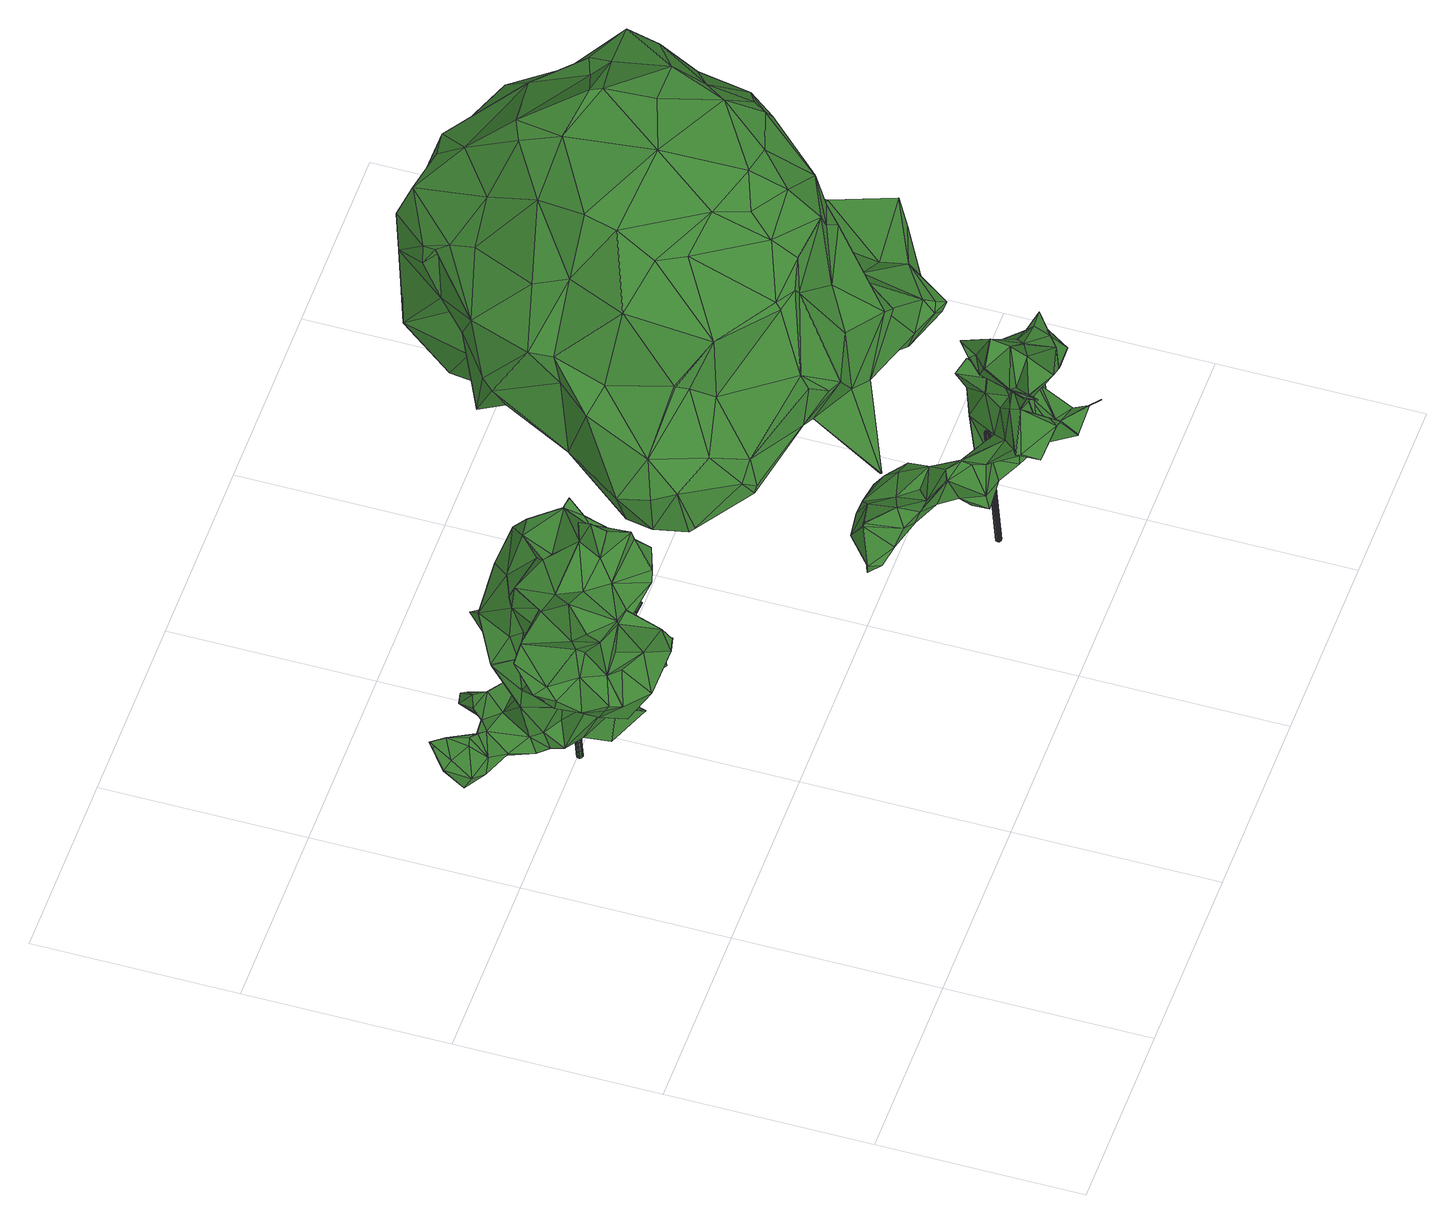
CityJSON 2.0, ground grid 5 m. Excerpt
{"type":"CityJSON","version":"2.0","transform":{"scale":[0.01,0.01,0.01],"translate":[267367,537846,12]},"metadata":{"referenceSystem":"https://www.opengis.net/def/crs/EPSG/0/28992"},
"CityObjects":{
"tree1":{"type":"SolitaryVegetationObject","attributes":{"gtid":497,"crown_width_m":5,"crown_median_z":16.41,"crown_r50_m":0.273,"crown_porosity":0.916,"trunk_H_m":3.75,"trunk_DBH_m":0.148,"trunk_radius_m":0.0741,"trunk_base_height_m":12.66,"original_gtid":"499"},"geometry":[{"type":"Solid","lod":"3","boundaries":[[[[0,1,2]],[[3,4,5]],[[6,7,8]],[[9,10,11]],[[12,13,14]],[[15,16,17]],[[18,1,19]],[[20,21,22]],[[23,24,25]],[[17,26,27]],[[16,26,17]],[[28,29,30]],[[31,32,14]],[[9,33,10]],[[4,34,35]],[[9,36,37]],[[38,12,14]],[[39,40,34]],[[41,40,39]],[[42,43,44]],[[45,44,43]],[[35,7,4]],[[46,47,48]],[[49,50,51]],[[52,51,50]],[[52,53,54]],[[55,27,56]],[[57,58,59]],[[60,61,62]],[[42,44,63]],[[21,20,64]],[[65,66,67]],[[68,69,30]],[[55,56,63]],[[25,24,70]],[[71,72,73]],[[74,75,76]],[[77,78,79]],[[80,78,77]],[[81,40,82]],[[83,84,85]],[[20,22,86]],[[68,87,88]],[[6,89,5]],[[63,44,55]],[[90,91,75]],[[15,42,92]],[[0,93,3]],[[42,72,92]],[[86,94,95]],[[35,96,7]],[[97,86,98]],[[97,98,99]],[[100,11,57]],[[7,5,4]],[[101,102,103]],[[104,105,46]],[[106,102,107]],[[108,4,3]],[[91,76,75]],[[109,89,110]],[[13,58,10]],[[111,93,112]],[[113,114,115]],[[116,115,114]],[[14,117,118]],[[104,46,100]],[[119,64,20]],[[120,121,122]],[[121,120,109]],[[123,124,125]],[[126,125,124]],[[127,128,16]],[[99,98,129]],[[130,29,116]],[[131,100,57]],[[59,58,12]],[[132,82,74]],[[133,134,135]],[[136,133,135]],[[113,25,114]],[[137,138,139]],[[17,45,15]],[[79,140,80]],[[79,80,77]],[[141,142,87]],[[74,90,75]],[[131,57,59]],[[143,144,129]],[[145,146,86]],[[123,137,124]],[[139,138,125]],[[147,148,126]],[[113,115,149]],[[46,48,11]],[[150,80,140]],[[125,138,123]],[[25,151,114]],[[78,54,152]],[[34,4,108]],[[70,153,8]],[[154,38,137]],[[139,154,137]],[[44,45,55]],[[106,141,155]],[[106,107,141]],[[46,11,100]],[[156,157,154]],[[158,73,72]],[[59,159,131]],[[126,148,32]],[[14,32,148]],[[123,138,137]],[[61,160,161]],[[5,89,120]],[[109,120,89]],[[162,87,142]],[[60,62,49]],[[108,3,93]],[[152,53,163]],[[12,58,13]],[[36,48,164]],[[165,36,164]],[[131,161,166]],[[107,102,79]],[[114,65,67]],[[114,67,130]],[[149,115,167]],[[168,169,96]],[[170,128,127]],[[119,146,6]],[[78,171,172]],[[129,173,99]],[[143,174,49]],[[68,175,87]],[[35,34,96]],[[87,175,76]],[[113,23,25]],[[176,1,0]],[[136,94,21]],[[22,94,86]],[[21,94,22]],[[84,39,85]],[[92,127,15]],[[127,16,15]],[[65,132,66]],[[19,144,18]],[[6,146,177]],[[121,109,122]],[[49,144,143]],[[34,108,39]],[[103,102,106]],[[15,43,42]],[[45,43,15]],[[178,56,27]],[[79,78,107]],[[71,73,178]],[[88,179,180]],[[88,180,181]],[[11,10,58]],[[11,58,57]],[[152,171,78]],[[65,168,132]],[[87,155,141]],[[76,175,74]],[[137,38,124]],[[81,96,40]],[[96,34,40]],[[81,168,96]],[[98,86,129]],[[182,166,105]],[[36,11,48]],[[26,16,128]],[[168,151,183]],[[184,185,97]],[[23,149,186]],[[23,113,149]],[[119,6,187]],[[8,187,6]],[[187,8,188]],[[103,85,101]],[[147,124,38]],[[29,33,189]],[[106,155,83]],[[126,124,147]],[[54,78,80]],[[83,85,103]],[[38,14,147]],[[147,14,148]],[[140,144,150]],[[141,107,78]],[[100,131,182]],[[100,182,104]],[[160,166,161]],[[190,170,156]],[[0,2,93]],[[31,191,26]],[[192,160,61]],[[65,193,168]],[[84,41,39]],[[90,41,91]],[[84,91,41]],[[31,26,32]],[[27,26,178]],[[67,30,130]],[[182,105,104]],[[133,194,195]],[[116,114,130]],[[18,140,196]],[[129,19,173]],[[18,196,1]],[[74,66,132]],[[67,66,74]],[[6,5,7]],[[197,192,198]],[[187,188,64]],[[117,14,13]],[[117,13,10]],[[93,111,101]],[[96,169,7]],[[189,199,29]],[[0,120,176]],[[109,110,122]],[[63,158,42]],[[74,175,67]],[[67,175,68]],[[12,171,159]],[[38,171,12]],[[93,2,112]],[[196,112,2]],[[196,2,1]],[[168,82,132]],[[0,3,120]],[[3,5,120]],[[177,89,6]],[[110,89,177]],[[185,145,86]],[[88,181,68]],[[122,145,200]],[[185,200,145]],[[18,144,140]],[[129,144,19]],[[49,150,144]],[[83,91,84]],[[67,68,30]],[[118,28,180]],[[117,28,118]],[[131,201,50]],[[24,153,70]],[[27,55,17]],[[184,122,185]],[[197,198,143]],[[197,143,129]],[[156,154,139]],[[8,7,169]],[[8,169,70]],[[79,196,140]],[[125,156,139]],[[127,92,202]],[[106,83,103]],[[112,196,101]],[[79,101,196]],[[79,102,101]],[[134,192,203]],[[134,203,135]],[[125,126,190]],[[32,190,126]],[[164,204,149]],[[149,165,164]],[[72,202,92]],[[26,128,32]],[[143,198,174]],[[159,171,163]],[[171,152,163]],[[136,205,133]],[[206,205,136]],[[105,134,195]],[[160,134,105]],[[133,195,134]],[[199,33,9]],[[199,189,33]],[[207,202,71]],[[64,153,208]],[[9,11,36]],[[180,179,118]],[[31,118,179]],[[167,165,149]],[[31,14,118]],[[191,179,88]],[[95,197,129]],[[95,129,86]],[[64,119,187]],[[170,157,156]],[[180,30,69]],[[169,168,183]],[[191,87,162]],[[50,49,62]],[[50,62,61]],[[46,209,47]],[[61,174,198]],[[61,198,192]],[[163,201,131]],[[70,151,25]],[[197,203,192]],[[112,101,111]],[[136,21,206]],[[61,60,174]],[[49,174,60]],[[154,172,171]],[[171,38,154]],[[52,201,53]],[[50,201,52]],[[133,205,194]],[[135,203,197]],[[210,204,164]],[[53,201,163]],[[163,131,159]],[[101,211,93]],[[154,157,162]],[[1,184,19]],[[176,184,1]],[[212,29,28]],[[72,42,158]],[[83,155,91]],[[52,80,51]],[[49,51,150]],[[31,179,191]],[[74,82,90]],[[192,134,160]],[[68,181,69]],[[70,169,151]],[[10,28,117]],[[212,28,10]],[[30,29,130]],[[30,180,28]],[[39,211,85]],[[61,161,50]],[[101,85,211]],[[184,99,173]],[[184,173,19]],[[64,206,21]],[[208,206,64]],[[160,105,166]],[[177,145,110]],[[110,145,122]],[[97,99,184]],[[120,184,176]],[[120,122,184]],[[29,212,33]],[[169,183,151]],[[205,210,213]],[[164,213,210]],[[87,76,155]],[[91,155,76]],[[191,88,87]],[[81,82,168]],[[172,142,78]],[[54,80,52]],[[72,71,202]],[[47,164,48]],[[185,122,200]],[[185,86,97]],[[20,146,119]],[[131,166,182]],[[164,205,213]],[[194,205,164]],[[37,36,165]],[[167,37,165]],[[212,10,33]],[[116,29,37]],[[145,177,146]],[[37,29,9]],[[32,128,190]],[[178,207,71]],[[24,23,153]],[[190,156,125]],[[186,149,204]],[[8,153,188]],[[188,153,64]],[[180,69,181]],[[29,199,9]],[[86,146,20]],[[135,94,136]],[[135,197,94]],[[95,94,197]],[[172,154,162]],[[12,159,59]],[[78,142,141]],[[186,210,205]],[[172,162,142]],[[153,23,186]],[[153,186,208]],[[186,206,208]],[[186,205,206]],[[50,214,131]],[[161,131,214]],[[161,214,50]],[[93,211,108]],[[39,108,211]],[[41,82,40]],[[90,82,41]],[[46,105,209]],[[195,209,105]],[[167,115,37]],[[37,115,116]],[[168,193,151]],[[114,193,65]],[[114,151,193]],[[170,202,157]],[[127,202,170]],[[80,150,51]],[[26,215,178]],[[191,215,26]],[[178,215,207]],[[191,162,215]],[[157,202,215]],[[207,215,202]],[[186,204,210]],[[157,215,162]],[[190,128,170]],[[47,209,164]],[[164,209,194]],[[195,194,209]],[[54,53,152]],[[55,45,17]],[[56,158,63]],[[158,56,73]],[[178,73,56]],[[216,217,218]],[[216,218,219]],[[219,218,220]],[[219,220,221]],[[218,217,222]],[[218,222,220]],[[220,222,223]],[[220,223,221]],[[222,217,224]],[[222,224,223]],[[223,224,225]],[[223,225,221]],[[224,217,226]],[[224,226,225]],[[225,226,227]],[[225,227,221]],[[226,217,228]],[[226,228,227]],[[227,228,229]],[[227,229,221]],[[228,217,230]],[[228,230,229]],[[229,230,231]],[[229,231,221]],[[230,217,232]],[[230,232,231]],[[231,232,233]],[[231,233,221]],[[232,217,234]],[[232,234,233]],[[233,234,235]],[[233,235,221]],[[234,217,236]],[[234,236,235]],[[235,236,237]],[[235,237,221]],[[236,217,238]],[[236,238,237]],[[237,238,239]],[[237,239,221]],[[238,217,240]],[[238,240,239]],[[239,240,241]],[[239,241,221]],[[240,217,242]],[[240,242,241]],[[241,242,243]],[[241,243,221]],[[242,217,244]],[[242,244,243]],[[243,244,245]],[[243,245,221]],[[244,217,246]],[[244,246,245]],[[245,246,247]],[[245,247,221]],[[246,217,248]],[[246,248,247]],[[247,248,249]],[[247,249,221]],[[248,217,250]],[[248,250,249]],[[249,250,251]],[[249,251,221]],[[250,217,252]],[[250,252,251]],[[251,252,253]],[[251,253,221]],[[252,217,254]],[[252,254,253]],[[253,254,255]],[[253,255,221]],[[254,217,256]],[[254,256,255]],[[255,256,257]],[[255,257,221]],[[256,217,258]],[[256,258,257]],[[257,258,259]],[[257,259,221]],[[258,217,260]],[[258,260,259]],[[259,260,261]],[[259,261,221]],[[260,217,262]],[[260,262,261]],[[261,262,263]],[[261,263,221]],[[262,217,264]],[[262,264,263]],[[263,264,265]],[[263,265,221]],[[264,217,216]],[[264,216,265]],[[265,216,219]],[[265,219,221]]]]}]},
"tree2":{"type":"SolitaryVegetationObject","attributes":{"gtid":498,"crown_width_m":4.5,"crown_median_z":16.46,"crown_r50_m":0.257,"crown_porosity":0.915,"trunk_H_m":3.62,"trunk_DBH_m":0.129,"trunk_radius_m":0.0644,"trunk_base_height_m":12.84,"original_gtid":"500"},"geometry":[{"type":"Solid","lod":"3","boundaries":[[[[266,267,268]],[[269,270,271]],[[272,270,269]],[[273,274,275]],[[276,277,278]],[[268,279,266]],[[280,281,282]],[[283,284,285]],[[286,287,288]],[[285,289,283]],[[290,291,292]],[[290,292,293]],[[294,295,296]],[[286,297,298]],[[288,297,286]],[[267,266,299]],[[300,282,281]],[[286,298,301]],[[271,302,303]],[[304,305,306]],[[307,308,309]],[[310,274,311]],[[312,313,314]],[[315,316,317]],[[318,280,319]],[[318,319,320]],[[321,322,323]],[[321,323,324]],[[282,275,325]],[[326,294,296]],[[326,296,327]],[[328,311,329]],[[330,331,332]],[[330,332,333]],[[331,334,335]],[[336,337,338]],[[339,340,341]],[[313,330,342]],[[330,334,331]],[[343,269,271]],[[295,344,345]],[[346,347,348]],[[349,350,267]],[[351,350,349]],[[332,331,335]],[[352,353,354]],[[346,348,309]],[[355,356,357]],[[338,337,358]],[[359,360,361]],[[288,287,362]],[[363,364,277]],[[365,366,367]],[[342,330,368]],[[369,370,316]],[[371,279,268]],[[372,273,275]],[[357,286,373]],[[357,373,355]],[[374,375,376]],[[377,376,375]],[[280,318,281]],[[378,379,380]],[[333,341,381]],[[382,383,357]],[[379,378,384]],[[313,385,314]],[[324,297,321]],[[333,381,386]],[[287,286,357]],[[387,388,292]],[[298,297,324]],[[288,389,283]],[[288,362,389]],[[285,284,389]],[[333,368,330]],[[366,365,390]],[[391,287,357]],[[362,285,389]],[[392,338,306]],[[300,393,282]],[[288,321,297]],[[288,283,321]],[[278,394,276]],[[391,357,383]],[[384,383,382]],[[384,382,379]],[[384,378,395]],[[276,394,363]],[[396,375,374]],[[356,355,380]],[[354,322,352]],[[357,356,382]],[[379,382,356]],[[397,385,327]],[[314,385,397]],[[380,398,274]],[[365,399,400]],[[365,400,401]],[[328,329,402]],[[356,380,379]],[[283,322,321]],[[289,322,283]],[[383,384,395]],[[383,395,391]],[[403,398,404]],[[312,314,397]],[[309,348,307]],[[386,405,320]],[[298,324,301]],[[296,406,327]],[[302,397,407]],[[387,291,408]],[[355,398,380]],[[401,409,309]],[[354,323,322]],[[410,411,412]],[[284,283,389]],[[274,310,275]],[[413,388,387]],[[313,342,414]],[[272,317,270]],[[324,323,301]],[[325,415,327]],[[310,415,325]],[[399,416,400]],[[293,410,394]],[[417,405,381]],[[381,290,417]],[[404,301,418]],[[280,282,325]],[[419,308,420]],[[397,328,402]],[[336,338,392]],[[365,367,399]],[[267,350,268]],[[370,421,317]],[[322,289,362]],[[380,274,273]],[[268,410,422]],[[423,340,339]],[[390,424,366]],[[363,277,276]],[[380,273,378]],[[353,393,377]],[[368,414,342]],[[425,426,371]],[[427,371,426]],[[376,377,393]],[[396,377,375]],[[326,428,345]],[[295,345,428]],[[319,428,320]],[[319,296,428]],[[318,320,351]],[[413,429,421]],[[348,347,307]],[[267,374,349]],[[430,411,351]],[[350,351,411]],[[392,431,336]],[[432,381,341]],[[370,422,388]],[[422,410,388]],[[287,391,362]],[[271,416,399]],[[403,396,311]],[[390,361,433]],[[403,377,396]],[[396,374,329]],[[311,396,329]],[[272,269,343]],[[343,434,272]],[[368,386,428]],[[333,386,368]],[[385,326,327]],[[417,320,405]],[[381,432,290]],[[377,418,353]],[[421,435,413]],[[369,422,370]],[[433,424,390]],[[311,328,310]],[[436,408,432]],[[437,367,366]],[[354,353,418]],[[354,418,323]],[[301,323,418]],[[329,438,426]],[[427,426,438]],[[419,420,439]],[[404,418,440]],[[403,440,377]],[[377,440,418]],[[334,332,335]],[[373,398,355]],[[281,376,300]],[[293,394,278]],[[390,365,401]],[[371,315,433]],[[327,328,397]],[[347,407,420]],[[387,292,291]],[[306,358,304]],[[349,318,351]],[[390,359,361]],[[420,441,347]],[[386,381,405]],[[420,407,442]],[[307,441,308]],[[420,308,441]],[[301,373,286]],[[403,404,440]],[[351,417,293]],[[404,373,301]],[[351,320,417]],[[403,311,398]],[[311,274,398]],[[349,443,318]],[[420,442,439]],[[371,337,425]],[[386,320,428]],[[294,345,344]],[[430,351,293]],[[444,334,312]],[[313,312,334]],[[352,391,395]],[[293,292,410]],[[350,410,268]],[[336,431,439]],[[376,393,300]],[[275,282,393]],[[408,445,444]],[[372,393,353]],[[372,275,393]],[[391,352,362]],[[322,362,352]],[[285,362,289]],[[426,425,442]],[[446,439,431]],[[446,419,439]],[[371,358,337]],[[325,275,310]],[[392,306,305]],[[434,315,317]],[[421,370,435]],[[434,343,437]],[[434,437,424]],[[421,429,397]],[[424,437,366]],[[408,444,387]],[[432,291,290]],[[313,334,330]],[[363,394,364]],[[434,317,272]],[[325,406,280]],[[400,416,409]],[[372,395,273]],[[378,273,395]],[[345,294,326]],[[395,353,352]],[[395,372,353]],[[401,400,409]],[[438,447,427]],[[444,445,432]],[[347,441,307]],[[442,425,337]],[[439,337,336]],[[446,448,419]],[[374,438,329]],[[267,299,438]],[[267,438,374]],[[422,369,371]],[[371,268,422]],[[402,426,449]],[[407,397,449]],[[410,292,388]],[[419,309,308]],[[442,337,439]],[[435,370,388]],[[426,402,329]],[[442,449,426]],[[407,449,442]],[[327,406,325]],[[402,449,397]],[[328,327,415]],[[328,415,310]],[[406,319,280]],[[433,361,304]],[[316,371,369]],[[279,427,447]],[[279,447,266]],[[296,295,428]],[[421,302,270]],[[397,302,421]],[[271,270,302]],[[413,435,388]],[[347,346,407]],[[316,315,371]],[[433,315,424]],[[424,315,434]],[[436,432,445]],[[408,436,445]],[[293,412,430]],[[278,412,293]],[[432,341,340]],[[361,450,304]],[[412,411,430]],[[350,411,410]],[[374,443,349]],[[444,312,429]],[[387,444,429]],[[429,312,397]],[[270,317,421]],[[370,317,316]],[[413,387,429]],[[408,291,432]],[[433,358,371]],[[423,432,340]],[[444,339,341]],[[341,334,444]],[[332,334,341]],[[333,332,341]],[[305,304,446]],[[304,450,446]],[[318,443,281]],[[423,444,432]],[[346,303,407]],[[302,407,303]],[[427,279,371]],[[431,392,305]],[[305,446,431]],[[423,339,444]],[[419,448,309]],[[277,364,278]],[[412,364,410]],[[412,278,364]],[[410,364,394]],[[281,443,376]],[[374,376,443]],[[319,406,296]],[[360,309,448]],[[309,360,401]],[[359,401,360]],[[385,414,326]],[[326,414,368]],[[373,451,398]],[[404,398,451]],[[404,451,373]],[[313,414,385]],[[326,368,428]],[[438,299,447]],[[401,359,390]],[[446,360,448]],[[294,344,295]],[[433,304,358]],[[399,367,271]],[[343,271,367]],[[437,343,367]],[[293,452,290]],[[417,290,452]],[[417,452,293]],[[361,360,450]],[[450,360,446]],[[416,271,303]],[[299,266,447]],[[416,303,346]],[[306,338,358]],[[416,346,409]],[[309,409,346]],[[453,454,455]],[[453,455,456]],[[456,455,457]],[[456,457,458]],[[455,454,459]],[[455,459,457]],[[457,459,460]],[[457,460,458]],[[459,454,461]],[[459,461,460]],[[460,461,462]],[[460,462,458]],[[461,454,463]],[[461,463,462]],[[462,463,464]],[[462,464,458]],[[463,454,465]],[[463,465,464]],[[464,465,466]],[[464,466,458]],[[465,454,467]],[[465,467,466]],[[466,467,468]],[[466,468,458]],[[467,454,469]],[[467,469,468]],[[468,469,470]],[[468,470,458]],[[469,454,471]],[[469,471,470]],[[470,471,472]],[[470,472,458]],[[471,454,473]],[[471,473,472]],[[472,473,474]],[[472,474,458]],[[473,454,475]],[[473,475,474]],[[474,475,476]],[[474,476,458]],[[475,454,477]],[[475,477,476]],[[476,477,478]],[[476,478,458]],[[477,454,479]],[[477,479,478]],[[478,479,480]],[[478,480,458]],[[479,454,481]],[[479,481,480]],[[480,481,482]],[[480,482,458]],[[481,454,483]],[[481,483,482]],[[482,483,484]],[[482,484,458]],[[483,454,485]],[[483,485,484]],[[484,485,486]],[[484,486,458]],[[485,454,487]],[[485,487,486]],[[486,487,488]],[[486,488,458]],[[487,454,489]],[[487,489,488]],[[488,489,490]],[[488,490,458]],[[489,454,491]],[[489,491,490]],[[490,491,492]],[[490,492,458]],[[491,454,493]],[[491,493,492]],[[492,493,494]],[[492,494,458]],[[493,454,495]],[[493,495,494]],[[494,495,496]],[[494,496,458]],[[495,454,497]],[[495,497,496]],[[496,497,498]],[[496,498,458]],[[497,454,499]],[[497,499,498]],[[498,499,500]],[[498,500,458]],[[499,454,501]],[[499,501,500]],[[500,501,502]],[[500,502,458]],[[501,454,453]],[[501,453,502]],[[502,453,456]],[[502,456,458]]]]}]},
"tree3":{"type":"SolitaryVegetationObject","attributes":{"gtid":408,"crown_width_m":11.17,"crown_median_z":17.41,"crown_r50_m":0.322,"crown_porosity":0.898,"trunk_H_m":4.45,"trunk_DBH_m":0.404,"trunk_radius_m":0.202,"trunk_base_height_m":12.96,"original_gtid":"409"},"geometry":[{"type":"Solid","lod":"3","boundaries":[[[[503,504,505]],[[506,507,508]],[[509,510,511]],[[508,512,513]],[[514,515,516]],[[517,518,519]],[[520,518,517]],[[515,521,522]],[[514,521,515]],[[523,524,525]],[[526,527,528]],[[529,530,531]],[[529,531,532]],[[533,534,535]],[[536,521,537]],[[514,537,521]],[[536,522,521]],[[538,539,540]],[[528,527,541]],[[542,543,544]],[[509,545,546]],[[509,547,545]],[[536,548,522]],[[513,522,548]],[[549,550,551]],[[552,533,553]],[[554,549,555]],[[537,548,536]],[[537,507,506]],[[556,557,558]],[[559,560,561]],[[562,563,564]],[[557,556,565]],[[566,567,568]],[[530,568,567]],[[569,567,566]],[[530,567,570]],[[508,548,506]],[[571,572,573]],[[574,530,529]],[[506,548,537]],[[575,576,554]],[[577,578,579]],[[579,580,577]],[[581,582,583]],[[584,583,582]],[[585,586,587]],[[588,589,590]],[[591,592,593]],[[594,559,595]],[[566,565,556]],[[596,597,588]],[[598,599,600]],[[508,513,548]],[[601,602,603]],[[604,578,605]],[[578,577,605]],[[541,540,606]],[[534,607,608]],[[519,609,569]],[[610,609,519]],[[507,611,612]],[[613,519,614]],[[615,519,613]],[[566,568,565]],[[564,563,616]],[[617,618,619]],[[620,599,584]],[[621,612,566]],[[617,619,622]],[[623,624,610]],[[582,625,620]],[[562,626,563]],[[627,626,562]],[[617,628,618]],[[629,630,512]],[[631,574,532]],[[632,633,634]],[[635,633,632]],[[618,636,637]],[[519,518,614]],[[636,638,639]],[[618,628,636]],[[640,513,512]],[[543,641,642]],[[631,643,644]],[[645,646,647]],[[648,647,646]],[[532,574,529]],[[568,530,574]],[[592,649,593]],[[565,568,574]],[[557,631,622]],[[631,617,622]],[[555,551,650]],[[646,645,651]],[[646,651,528]],[[564,616,652]],[[589,653,590]],[[654,573,572]],[[595,593,649]],[[592,591,655]],[[592,655,511]],[[570,656,530]],[[657,532,531]],[[631,532,649]],[[595,559,591]],[[628,617,658]],[[649,643,631]],[[565,574,557]],[[631,557,574]],[[549,659,550]],[[507,612,621]],[[636,660,638]],[[656,531,530]],[[661,562,662]],[[662,663,661]],[[591,593,595]],[[649,532,657]],[[649,657,595]],[[664,665,586]],[[657,531,594]],[[657,594,595]],[[594,531,656]],[[644,643,666]],[[592,666,649]],[[636,628,545]],[[636,545,660]],[[592,511,666]],[[643,649,666]],[[597,667,668]],[[504,503,669]],[[670,669,503]],[[655,591,561]],[[644,617,631]],[[658,617,644]],[[666,511,510]],[[603,671,653]],[[534,533,672]],[[637,619,618]],[[673,562,674]],[[516,518,514]],[[659,549,654]],[[675,676,677]],[[522,676,675]],[[638,660,503]],[[653,678,603]],[[679,668,680]],[[591,559,561]],[[507,629,508]],[[620,584,582]],[[681,682,683]],[[533,535,684]],[[636,639,637]],[[596,527,526]],[[584,630,583]],[[572,571,674]],[[515,522,675]],[[515,675,685]],[[686,687,688]],[[641,689,642]],[[652,690,691]],[[594,539,559]],[[680,688,687]],[[669,587,665]],[[692,505,504]],[[665,504,669]],[[692,504,665]],[[619,558,622]],[[693,558,619]],[[560,559,539]],[[653,589,678]],[[652,694,690]],[[513,676,522]],[[690,694,695]],[[596,667,597]],[[696,523,525]],[[696,525,697]],[[679,588,698]],[[575,696,697]],[[622,558,557]],[[698,588,597]],[[575,699,696]],[[698,597,668]],[[571,697,525]],[[664,700,665]],[[655,561,542]],[[542,561,560]],[[554,576,573]],[[701,702,581]],[[703,702,701]],[[629,704,705]],[[621,556,704]],[[658,706,628]],[[606,539,594]],[[705,583,630]],[[707,668,667]],[[528,707,667]],[[677,640,598]],[[652,691,564]],[[564,691,562]],[[545,628,706]],[[659,654,663]],[[708,575,554]],[[534,608,535]],[[520,507,537]],[[689,664,586]],[[668,679,698]],[[709,710,589]],[[590,527,588]],[[603,563,601]],[[560,711,542]],[[616,563,603]],[[616,603,678]],[[535,608,712]],[[567,609,570]],[[691,690,662]],[[695,713,690]],[[686,651,645]],[[544,543,714]],[[647,623,715]],[[690,713,662]],[[562,691,662]],[[640,676,513]],[[560,538,711]],[[686,715,716]],[[717,718,719]],[[720,699,552]],[[720,552,692]],[[538,602,601]],[[528,651,707]],[[689,586,585]],[[648,541,606]],[[655,544,511]],[[602,671,603]],[[641,626,627]],[[549,554,721]],[[626,641,722]],[[627,524,641]],[[639,723,637]],[[653,527,590]],[[671,527,653]],[[695,724,679]],[[588,679,724]],[[718,684,535]],[[589,710,678]],[[629,512,508]],[[621,566,556]],[[569,609,567]],[[507,520,611]],[[509,714,543]],[[514,520,537]],[[566,612,611]],[[711,722,542]],[[600,725,598]],[[663,550,659]],[[682,650,578]],[[580,726,727]],[[667,526,528]],[[596,526,667]],[[677,725,728]],[[641,524,689]],[[538,722,711]],[[729,722,538]],[[543,542,722]],[[580,680,577]],[[509,642,689]],[[543,642,509]],[[543,722,641]],[[575,672,699]],[[632,730,635]],[[619,731,693]],[[523,689,524]],[[610,519,615]],[[517,611,520]],[[566,611,517]],[[616,710,652]],[[709,652,710]],[[637,731,619]],[[509,689,585]],[[538,601,729]],[[585,587,547]],[[585,547,509]],[[666,732,644]],[[510,732,666]],[[634,633,733]],[[734,681,728]],[[514,518,520]],[[545,735,660]],[[555,650,736]],[[555,736,600]],[[584,512,630]],[[661,674,562]],[[634,687,686]],[[634,686,716]],[[608,737,620]],[[566,517,569]],[[519,569,517]],[[686,707,651]],[[677,598,725]],[[695,680,713]],[[695,679,680]],[[696,699,720]],[[738,739,740]],[[738,740,555]],[[665,587,586]],[[671,541,527]],[[596,588,527]],[[739,607,534]],[[685,635,515]],[[663,654,661]],[[583,558,693]],[[645,647,686]],[[623,647,624]],[[562,673,627]],[[741,648,606]],[[741,606,594]],[[624,741,656]],[[656,741,594]],[[738,555,600]],[[624,648,741]],[[647,648,624]],[[708,740,739]],[[717,719,639]],[[639,719,723]],[[626,722,729]],[[604,605,687]],[[742,713,727]],[[647,715,686]],[[632,716,715]],[[681,650,682]],[[573,654,549]],[[703,718,702]],[[535,702,718]],[[550,743,551]],[[650,551,743]],[[719,718,703]],[[681,683,728]],[[687,733,604]],[[687,634,733]],[[610,570,609]],[[515,635,730]],[[669,744,587]],[[547,587,744]],[[578,743,550]],[[579,578,550]],[[505,553,533]],[[692,553,505]],[[697,576,575]],[[571,576,697]],[[533,684,505]],[[563,729,601]],[[685,683,682]],[[694,724,695]],[[563,626,729]],[[739,534,672]],[[699,672,552]],[[533,552,672]],[[573,576,571]],[[511,714,509]],[[544,714,511]],[[523,720,700]],[[523,696,720]],[[615,623,610]],[[656,610,624]],[[610,656,570]],[[583,693,581]],[[661,654,572]],[[678,710,616]],[[555,549,551]],[[707,688,668]],[[512,598,640]],[[602,541,671]],[[739,672,575]],[[708,739,575]],[[589,588,724]],[[625,608,620]],[[615,613,730]],[[615,730,632]],[[518,516,730]],[[720,692,700]],[[706,732,546]],[[579,550,726]],[[675,677,728]],[[560,539,538]],[[615,715,623]],[[632,715,615]],[[717,684,718]],[[706,546,545]],[[509,546,510]],[[542,544,655]],[[665,700,692]],[[689,523,664]],[[546,732,510]],[[644,732,658]],[[658,732,706]],[[736,650,681]],[[736,681,600]],[[600,734,725]],[[728,725,734]],[[739,738,607]],[[578,604,635]],[[604,633,635]],[[685,578,635]],[[580,727,680]],[[680,727,713]],[[687,577,680]],[[604,733,633]],[[547,735,545]],[[744,735,547]],[[639,503,717]],[[638,503,639]],[[709,694,652]],[[724,694,709]],[[670,503,735]],[[735,503,660]],[[634,716,632]],[[693,731,581]],[[581,731,723]],[[625,712,608]],[[541,648,646]],[[541,646,528]],[[554,555,740]],[[602,540,541]],[[539,606,540]],[[577,687,605]],[[712,625,702]],[[712,702,535]],[[608,607,737]],[[737,607,738]],[[640,677,676]],[[705,556,558]],[[705,558,583]],[[742,727,726]],[[579,726,580]],[[538,540,602]],[[737,599,620]],[[600,599,737]],[[512,584,599]],[[515,730,516]],[[518,730,614]],[[613,614,730]],[[723,731,637]],[[512,599,598]],[[670,735,744]],[[670,744,669]],[[600,737,738]],[[625,581,702]],[[625,582,581]],[[523,700,664]],[[650,743,578]],[[685,675,683]],[[728,683,675]],[[734,600,681]],[[507,621,704]],[[507,704,629]],[[705,630,629]],[[723,719,745]],[[663,726,550]],[[742,726,662]],[[662,726,663]],[[742,662,713]],[[556,705,704]],[[703,745,719]],[[723,745,581]],[[701,581,745]],[[701,745,703]],[[573,721,554]],[[549,721,573]],[[552,553,692]],[[717,503,684]],[[503,505,684]],[[685,746,578]],[[724,709,589]],[[578,746,682]],[[685,682,746]],[[708,554,740]],[[686,688,707]],[[524,627,673]],[[524,673,525]],[[572,674,661]],[[525,674,571]],[[673,674,525]],[[680,668,688]],[[747,748,749]],[[747,749,750]],[[750,749,751]],[[750,751,752]],[[749,748,753]],[[749,753,751]],[[751,753,754]],[[751,754,752]],[[753,748,755]],[[753,755,754]],[[754,755,756]],[[754,756,752]],[[755,748,757]],[[755,757,756]],[[756,757,758]],[[756,758,752]],[[757,748,759]],[[757,759,758]],[[758,759,760]],[[758,760,752]],[[759,748,761]],[[759,761,760]],[[760,761,762]],[[760,762,752]],[[761,748,763]],[[761,763,762]],[[762,763,764]],[[762,764,752]],[[763,748,765]],[[763,765,764]],[[764,765,766]],[[764,766,752]],[[765,748,767]],[[765,767,766]],[[766,767,768]],[[766,768,752]],[[767,748,769]],[[767,769,768]],[[768,769,770]],[[768,770,752]],[[769,748,771]],[[769,771,770]],[[770,771,772]],[[770,772,752]],[[771,748,773]],[[771,773,772]],[[772,773,774]],[[772,774,752]],[[773,748,775]],[[773,775,774]],[[774,775,776]],[[774,776,752]],[[775,748,777]],[[775,777,776]],[[776,777,778]],[[776,778,752]],[[777,748,779]],[[777,779,778]],[[778,779,780]],[[778,780,752]],[[779,748,781]],[[779,781,780]],[[780,781,782]],[[780,782,752]],[[781,748,783]],[[781,783,782]],[[782,783,784]],[[782,784,752]],[[783,748,785]],[[783,785,784]],[[784,785,786]],[[784,786,752]],[[785,748,787]],[[785,787,786]],[[786,787,788]],[[786,788,752]],[[787,748,789]],[[787,789,788]],[[788,789,790]],[[788,790,752]],[[789,748,791]],[[789,791,790]],[[790,791,792]],[[790,792,752]],[[791,748,793]],[[791,793,792]],[[792,793,794]],[[792,794,752]],[[793,748,795]],[[793,795,794]],[[794,795,796]],[[794,796,752]],[[795,748,747]],[[795,747,796]],[[796,747,750]],[[796,750,752]]]]}]}
},
"vertices":[
[401,1076,717],[458,1141,718],[424,1097,693],[321,1020,705],[270,972,740],[347,962,706],[408,915,686],[306,869,682],[377,871,644],[440,919,279],[431,959,214],[510,964,290],[400,1089,340],[410,1009,320],[348,1078,233],[157,1205,298],[189,1151,280],[161,1156,271],[508,1181,680],[507,1148,719],[582,877,637],[552,916,576],[575,909,621],[429,777,528],[413,773,543],[398,771,520],[224,1100,246],[135,1125,262],[320,953,251],[372,892,315],[294,906,367],[252,1043,238],[267,1133,183],[433,844,257],[232,953,662],[232,917,698],[496,932,319],[437,888,385],[361,1163,273],[224,1071,624],[249,949,620],[200,1001,529],[146,1262,314],[117,1202,301],[84,1209,299],[135,1186,287],[600,953,300],[578,949,380],[541,952,321],[537,1186,501],[562,1177,427],[531,1206,488],[520,1189,442],[484,1147,401],[480,1157,414],[85,1160,257],[88,1143,290],[524,1002,296],[458,1011,281],[479,1071,320],[548,1102,558],[629,1092,496],[583,1072,493],[84,1208,301],[502,857,594],[255,839,459],[247,878,441],[269,900,389],[274,987,409],[311,935,376],[378,787,607],[187,1180,311],[170,1229,314],[167,1175,308],[223,926,442],[185,978,480],[226,986,438],[405,1250,481],[362,1176,424],[379,1221,515],[432,1226,472],[268,933,596],[247,939,532],[268,1041,492],[200,1080,580],[297,1029,584],[568,962,679],[241,1077,393],[268,1031,295],[424,947,742],[181,973,509],[183,1028,509],[169,1229,312],[338,1121,675],[527,973,577],[514,1040,617],[269,897,639],[561,1030,714],[562,1031,712],[569,1067,753],[579,985,300],[347,1132,595],[341,1134,504],[338,1101,532],[626,983,313],[658,952,366],[303,1103,480],[299,1166,444],[276,1039,688],[438,974,833],[448,938,810],[358,1142,619],[360,1142,618],[404,807,462],[344,799,425],[442,811,396],[379,853,385],[330,976,285],[260,1010,257],[519,855,636],[437,1001,766],[445,1006,821],[468,993,796],[359,1257,255],[364,1243,256],[324,1250,261],[329,1150,201],[213,1171,299],[259,1153,262],[551,1061,688],[329,851,338],[561,1090,357],[239,866,468],[549,949,438],[630,1022,448],[537,1046,494],[514,954,528],[365,1243,258],[359,1256,257],[326,1217,298],[471,1212,589],[299,1164,442],[312,1075,399],[604,1125,590],[545,1131,604],[513,904,752],[530,901,711],[368,1143,218],[352,1114,210],[481,816,441],[516,1222,516],[370,827,525],[395,1124,395],[412,886,538],[334,1185,312],[259,1079,431],[297,1207,286],[273,1179,283],[117,1200,303],[480,1114,364],[632,1024,446],[604,1068,461],[294,1136,299],[486,1127,374],[560,911,413],[487,835,392],[610,1030,420],[471,805,381],[274,882,530],[341,878,633],[274,1180,281],[385,1117,348],[383,1116,349],[545,1073,743],[615,1122,575],[237,983,426],[431,1064,709],[512,902,752],[159,1126,293],[259,1011,258],[255,977,274],[312,1003,300],[607,1010,347],[343,885,535],[543,1072,744],[532,999,702],[446,845,468],[495,848,621],[448,932,647],[433,842,257],[295,1172,263],[261,1061,278],[631,1063,503],[328,865,497],[561,912,415],[624,912,398],[425,1168,611],[546,1066,586],[614,1120,575],[434,843,259],[510,980,703],[517,1140,410],[214,1171,301],[583,1070,493],[480,818,441],[483,914,501],[495,895,540],[213,1169,301],[493,894,541],[622,912,397],[458,843,403],[331,1059,636],[356,898,218],[478,946,474],[518,1138,412],[236,1155,290],[432,995,66],[425,995,66],[432,997,66],[409,1015,442],[409,1017,442],[401,1016,441],[432,998,66],[408,1019,441],[430,1000,66],[407,1021,441],[429,1001,66],[405,1022,441],[427,1002,66],[404,1023,441],[425,1002,66],[402,1023,441],[424,1002,65],[400,1023,441],[422,1002,65],[398,1022,441],[420,1001,65],[396,1021,441],[419,999,65],[395,1020,441],[418,997,65],[394,1018,441],[418,995,65],[394,1016,441],[418,993,66],[394,1014,441],[418,992,66],[395,1012,441],[420,990,66],[396,1011,441],[421,989,66],[397,1009,441],[423,988,66],[399,1009,441],[425,988,66],[401,1008,442],[427,988,66],[403,1008,442],[428,989,66],[405,1009,442],[430,990,67],[406,1010,442],[431,991,67],[407,1012,442],[432,993,66],[408,1014,442],
[1252,172,467],[1285,216,439],[1327,159,508],[1468,228,600],[1403,242,570],[1449,255,620],[1436,212,567],[1219,451,366],[1215,422,401],[1205,350,332],[1468,99,469],[1469,98,467],[1464,126,444],[1239,214,485],[1328,303,289],[1310,290,297],[1232,328,284],[954,485,318],[958,488,294],[958,486,293],[1079,526,382],[1076,552,344],[1001,541,354],[968,455,316],[1482,246,451],[1477,252,457],[1409,188,436],[1457,163,431],[1434,354,282],[1435,352,283],[1405,324,381],[977,505,423],[980,502,430],[1260,205,458],[1208,278,315],[1064,452,411],[1389,306,626],[1405,324,634],[1269,206,655],[1245,198,679],[1247,178,672],[1375,402,659],[1358,360,645],[1343,321,727],[1253,336,398],[1235,355,424],[1434,326,494],[1471,418,495],[1421,429,494],[1357,219,620],[1353,251,602],[1402,240,570],[1349,253,326],[1365,273,323],[1424,238,329],[976,503,423],[1000,436,352],[1022,422,395],[979,500,430],[1311,342,332],[1443,334,377],[1374,380,419],[1325,306,432],[1286,267,467],[1540,377,454],[1567,378,468],[1568,376,468],[1547,317,392],[1540,376,455],[1566,377,469],[1228,204,686],[1267,205,653],[1246,177,671],[1473,364,441],[1502,341,390],[1545,317,394],[1518,375,439],[1449,173,635],[1436,353,281],[1436,353,283],[1406,335,643],[1356,375,633],[1377,401,659],[1358,255,409],[1382,196,445],[1392,213,363],[1102,452,316],[1148,384,357],[1070,410,368],[1203,493,369],[1206,526,345],[1115,550,345],[1268,204,654],[1344,242,734],[1348,275,712],[1358,238,681],[1007,491,316],[1468,97,468],[1462,125,445],[1392,195,729],[1393,195,727],[1431,224,713],[1502,343,388],[1335,211,500],[1337,211,500],[1283,230,584],[1178,434,357],[1131,476,369],[1264,305,396],[1251,334,397],[1227,293,333],[1160,363,429],[1230,495,273],[1241,516,327],[1240,481,366],[1500,233,351],[1194,548,320],[1194,548,318],[1213,522,296],[1427,404,449],[1478,260,357],[1445,264,453],[1384,197,447],[989,501,310],[1355,169,737],[1096,528,320],[1230,204,687],[1204,349,330],[1462,126,446],[1159,466,323],[1233,353,423],[1364,339,519],[1213,423,402],[1452,240,730],[1414,240,723],[1345,242,736],[1334,294,514],[1186,375,436],[1139,405,372],[1462,231,343],[1322,333,326],[1374,334,629],[1503,276,497],[1371,266,715],[1406,175,436],[1405,175,434],[1413,135,397],[1405,272,445],[1459,392,444],[1314,309,360],[1408,257,710],[1462,230,344],[1078,401,399],[1289,319,684],[1299,332,649],[1352,277,542],[1346,181,507],[1478,254,456],[1382,172,636],[1283,232,584],[1289,257,571],[1226,223,492],[1457,295,359],[1433,324,494],[1412,135,395],[1236,241,697],[1510,247,452],[1353,174,645],[1412,178,611],[1333,242,478],[1551,248,469],[1448,172,637],[1263,239,469],[1235,241,696],[1161,365,429],[1355,375,635],[1306,256,621],[1314,307,359],[1502,278,498],[1550,249,469],[1237,241,696],[1237,214,483],[1290,317,684],[1350,278,543],[1310,249,623],[1177,434,359],[1444,257,446],[1331,295,84],[1325,295,84],[1331,296,84],[1320,318,446],[1320,320,446],[1314,319,446],[1331,298,84],[1319,321,446],[1330,299,84],[1318,323,446],[1329,300,84],[1317,324,446],[1327,301,84],[1316,325,446],[1325,301,84],[1314,325,445],[1324,301,83],[1312,325,445],[1322,301,83],[1311,324,445],[1321,300,83],[1309,323,445],[1320,299,84],[1308,322,445],[1319,297,84],[1308,321,446],[1319,295,84],[1307,319,446],[1319,294,84],[1307,317,446],[1319,292,84],[1308,316,446],[1320,291,84],[1309,314,446],[1321,290,84],[1310,313,446],[1323,289,84],[1312,313,446],[1325,289,84],[1313,312,446],[1326,289,84],[1315,312,446],[1328,289,84],[1317,313,446],[1329,290,84],[1318,314,446],[1330,291,84],[1319,315,446],[1331,293,84],[1320,317,446],
[1351,1670,793],[1444,1695,692],[1394,1701,613],[790,947,554],[831,966,641],[782,1023,542],[1688,1429,902],[1678,1288,1087],[1714,1222,1022],[911,1179,511],[862,1027,391],[953,782,494],[984,762,438],[986,758,461],[1016,864,692],[990,775,540],[1125,699,706],[910,846,605],[854,861,423],[920,974,370],[1652,1448,468],[1752,1327,521],[1683,1415,416],[1706,568,390],[1787,657,401],[1688,591,409],[1299,872,1013],[1271,815,966],[1408,821,990],[1378,903,1058],[1308,1691,488],[1227,1562,317],[1183,1657,499],[846,872,416],[810,889,572],[1728,984,639],[1686,910,802],[1660,847,685],[1650,722,492],[1805,1164,818],[1739,1279,766],[1769,1185,883],[1518,1468,1015],[1585,1347,1069],[1545,1533,957],[809,947,438],[1463,1155,477],[1529,957,501],[1418,1129,426],[1393,1665,475],[1386,1680,505],[1424,1374,500],[1330,1235,435],[988,1075,929],[1124,1133,1045],[1050,1221,930],[1712,954,873],[1755,1011,848],[1755,1016,858],[1810,1176,389],[1915,997,399],[1908,1004,382],[1102,1036,999],[1021,871,867],[1182,776,863],[1142,970,993],[1182,764,842],[1289,759,907],[1664,1334,367],[1683,1251,418],[1624,1262,432],[1251,949,1036],[1480,1506,308],[1567,1418,367],[1436,764,365],[1377,844,440],[1512,864,483],[1498,748,398],[982,1432,791],[944,1392,653],[922,1279,798],[926,1364,638],[1577,1523,727],[1628,1475,655],[1551,1580,726],[1789,615,298],[1958,762,316],[1909,698,384],[1692,999,958],[1579,1067,1079],[1611,964,1023],[1569,807,874],[1586,931,1027],[1733,549,367],[1721,556,346],[956,1168,480],[1010,1358,505],[1150,1268,452],[1833,912,466],[1718,883,498],[1878,877,447],[1362,776,373],[1413,765,353],[1637,803,707],[1196,1468,339],[1165,1495,464],[1239,748,853],[1263,747,821],[974,914,746],[955,940,763],[1175,648,618],[1136,683,656],[1213,632,614],[1923,963,381],[1297,1318,1115],[1288,1418,1079],[1168,1335,1033],[986,1420,494],[956,944,763],[1131,1213,1064],[1349,666,625],[1428,723,683],[1070,1482,643],[1829,1184,519],[1803,1221,425],[1331,1438,1096],[860,1121,705],[925,1203,720],[1313,1098,1128],[1210,697,474],[1304,725,399],[1257,553,289],[1162,791,404],[1309,1553,988],[1200,1464,966],[1318,1622,934],[1244,1655,888],[939,1089,364],[1824,1311,604],[1741,1348,682],[1444,1142,1148],[1418,1260,1170],[1489,597,582],[1561,680,568],[1464,609,594],[1596,762,695],[1520,1007,1109],[1342,1091,404],[1527,629,527],[1870,1010,315],[1946,731,432],[1620,1229,452],[1734,1139,937],[1412,743,918],[1466,894,1037],[1405,1289,1169],[1555,1140,535],[1378,1628,936],[1758,1197,422],[1704,969,340],[1687,1023,501],[1608,1478,619],[1570,1655,589],[1554,1142,1141],[1684,562,375],[1621,603,317],[1457,1690,701],[1353,1666,793],[1769,720,405],[1343,1552,319],[1745,1259,403],[1714,1273,395],[1096,923,403],[936,1053,368],[977,1022,437],[1962,816,363],[1702,676,270],[1645,748,312],[1233,1037,455],[1260,1021,440],[1223,1021,452],[1235,1678,722],[1140,850,398],[1409,626,419],[1409,727,310],[1497,655,380],[1684,1410,672],[1718,890,190],[1854,1039,320],[1489,1676,534],[1037,1305,899],[1776,859,208],[1725,825,181],[1645,1490,330],[1631,1459,322],[1688,612,297],[1477,1577,325],[1565,1627,554],[1144,1562,803],[1125,1549,678],[1146,1599,756],[927,1099,744],[931,1220,794],[1527,1326,1078],[1608,585,380],[1374,1506,428],[1863,850,332],[1930,839,353],[1772,1076,743],[1169,1532,597],[1688,842,251],[1678,1271,882],[1351,651,440],[1258,550,290],[1230,1689,804],[1201,1674,717],[1154,1602,804],[1523,1591,422],[1550,1287,541],[1787,1136,638],[1141,1534,844],[1751,742,308],[1022,1151,575],[1582,901,459],[1659,777,325],[1192,1014,467],[1797,1060,536],[1129,694,535],[1126,1469,873],[1567,1288,1095],[1347,728,350],[1250,1152,565],[1434,1604,907],[1301,1140,451],[1134,1414,482],[1214,1436,347],[1316,1508,355],[1333,1463,447],[1550,775,739],[1667,867,436],[1367,1003,530],[1463,1581,863],[1144,1569,814],[1253,865,550],[1395,1096,95],[1375,1095,96],[1394,1101,95],[1410,1113,540],[1410,1118,540],[1390,1112,541],[1392,1106,95],[1407,1123,540],[1389,1110,95],[1404,1127,540],[1384,1113,95],[1400,1130,540],[1379,1115,95],[1395,1132,540],[1374,1115,95],[1389,1132,540],[1369,1114,95],[1384,1132,540],[1364,1112,96],[1380,1129,541],[1360,1109,96],[1375,1126,541],[1357,1104,96],[1372,1122,541],[1355,1099,96],[1371,1117,541],[1355,1094,97],[1370,1111,541],[1356,1089,97],[1371,1106,542],[1358,1084,97],[1373,1101,542],[1361,1080,97],[1377,1097,542],[1366,1077,97],[1381,1094,542],[1371,1075,97],[1386,1093,542],[1376,1075,97],[1391,1092,541],[1381,1076,96],[1396,1093,541],[1386,1078,96],[1401,1095,541],[1390,1081,96],[1405,1098,541],[1393,1086,96],[1408,1103,541],[1395,1091,95],[1410,1108,540]
]}
